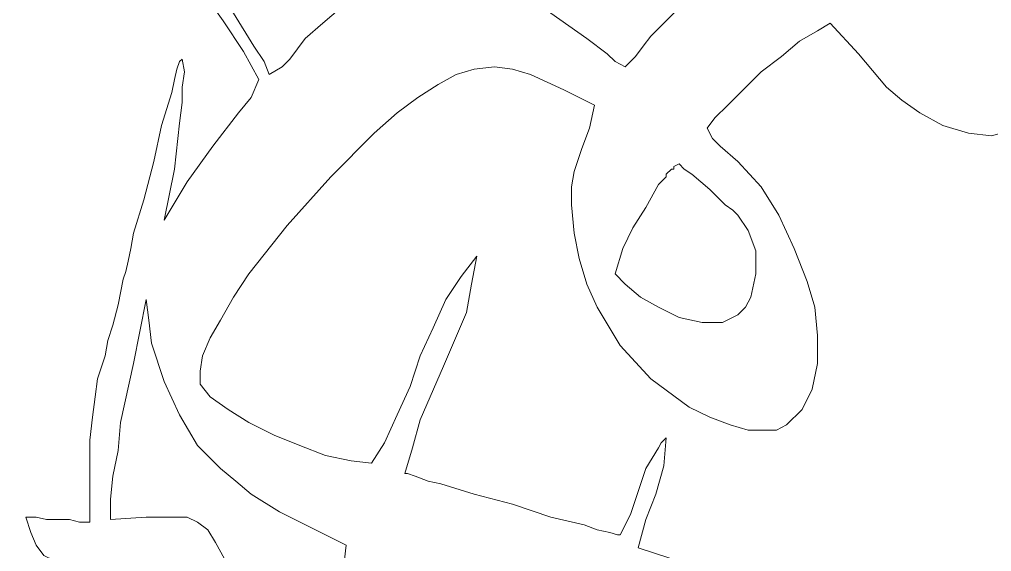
# Model space of a CAD drawing. Header units: centimetres. Extents: x -51 to 51, y -37 to 37.
# Drawn here: x -31.68 to -21.65, y 24.44 to 29.94 of the extents above; entities that cross this region are included whole.
import ezdxf

# ---------------------------------------------------------------- set-up
doc = ezdxf.new("R2010")
doc.units = ezdxf.units.CM
doc.header["$MEASUREMENT"] = 0
doc.layers.add('Layer 1', color=7, linetype='Continuous')

msp = doc.modelspace()

# ---------------------------------------------------------------- linework, layer by layer
at = {"layer": 'Layer 1', "lineweight": 9}
for points, knots in [([(-21.43966, 31.80317), (-21.43966, 31.80317), (-21.22817, 31.69742), (-21.22817, 31.69742), (-21.22817, 31.69742), (-21.22817, 31.69742), (-21.04312, 31.5388), (-21.04312, 31.5388), (-21.04312, 31.5388), (-21.04312, 31.5388), (-20.8845, 31.32731), (-20.8845, 31.32731), (-20.8845, 31.32731), (-20.8845, 31.32731), (-20.77875, 31.11582), (-20.77875, 31.11582), (-20.77875, 31.11582), (-20.77875, 31.11582), (-20.72588, 30.85145), (-20.72588, 30.85145), (-20.72588, 30.85145), (-20.72588, 30.85145), (-20.67301, 30.56065), (-20.67301, 30.56065), (-20.67301, 30.56065), (-20.67301, 30.56065), (-20.67301, 30.29629), (-20.67301, 30.29629), (-20.67301, 30.29629), (-20.67301, 30.29629), (-20.69944, 30.00548), (-20.69944, 30.00548), (-20.69944, 30.00548), (-20.69944, 30.00548), (-20.77875, 29.74112), (-20.77875, 29.74112), (-20.77875, 29.74112), (-20.77875, 29.74112), (-20.85806, 29.47675), (-20.85806, 29.47675), (-20.85806, 29.47675), (-20.85806, 29.47675), (-20.96381, 29.23883), (-20.96381, 29.23883), (-20.96381, 29.23883), (-20.96381, 29.23883), (-21.12243, 29.05377), (-21.12243, 29.05377), (-21.12243, 29.05377), (-21.12243, 29.05377), (-21.28104, 28.89515), (-21.28104, 28.89515), (-21.28104, 28.89515), (-21.28104, 28.89515), (-21.4661, 28.78941), (-21.4661, 28.78941), (-21.4661, 28.78941), (-21.4661, 28.78941), (-21.65116, 28.73653), (-21.65116, 28.73653), (-21.65116, 28.73653), (-21.65116, 28.73653), (-21.88908, 28.76297), (-21.88908, 28.76297)], [0, 0, 0, 0, 0.05882353, 0.05882353, 0.05882353, 0.05882353, 0.11764706, 0.11764706, 0.11764706, 0.11764706, 0.17647059, 0.17647059, 0.17647059, 0.17647059, 0.23529412, 0.23529412, 0.23529412, 0.23529412, 0.29411765, 0.29411765, 0.29411765, 0.29411765, 0.35294118, 0.35294118, 0.35294118, 0.35294118, 0.41176471, 0.41176471, 0.41176471, 0.41176471, 0.47058824, 0.47058824, 0.47058824, 0.47058824, 0.52941176, 0.52941176, 0.52941176, 0.52941176, 0.58823529, 0.58823529, 0.58823529, 0.58823529, 0.64705882, 0.64705882, 0.64705882, 0.64705882, 0.70588235, 0.70588235, 0.70588235, 0.70588235, 0.76470588, 0.76470588, 0.76470588, 0.76470588, 0.82352941, 0.82352941, 0.82352941, 0.82352941, 0.88235294, 0.88235294, 0.88235294, 0.88235294, 1, 1, 1, 1]), ([(-32.14644, 29.08021), (-32.14644, 29.08021), (-32.27862, 29.47675), (-32.27862, 29.47675), (-32.27862, 29.47675), (-32.27862, 29.47675), (-32.38437, 29.89974), (-32.38437, 29.89974), (-32.38437, 29.89974), (-32.38437, 29.89974), (-32.43724, 30.34916), (-32.43724, 30.34916), (-32.43724, 30.34916), (-32.43724, 30.34916), (-32.43724, 30.77214), (-32.43724, 30.77214), (-32.43724, 30.77214), (-32.43724, 30.77214), (-32.4108, 30.9572), (-32.4108, 30.9572), (-32.4108, 30.9572), (-32.4108, 30.9572), (-32.33149, 31.14225), (-32.33149, 31.14225), (-32.33149, 31.14225), (-32.33149, 31.14225), (-32.25218, 31.27444), (-32.25218, 31.27444), (-32.25218, 31.27444), (-32.25218, 31.27444), (-32.12, 31.38018), (-32.12, 31.38018), (-32.12, 31.38018), (-32.12, 31.38018), (-31.96138, 31.45949), (-31.96138, 31.45949), (-31.96138, 31.45949), (-31.96138, 31.45949), (-31.74989, 31.48593), (-31.74989, 31.48593), (-31.74989, 31.48593), (-31.74989, 31.48593), (-31.48553, 31.45949), (-31.48553, 31.45949), (-31.48553, 31.45949), (-31.48553, 31.45949), (-31.19473, 31.40662), (-31.19473, 31.40662)], [0, 0, 0, 0, 0.07692308, 0.07692308, 0.07692308, 0.07692308, 0.15384615, 0.15384615, 0.15384615, 0.15384615, 0.23076923, 0.23076923, 0.23076923, 0.23076923, 0.30769231, 0.30769231, 0.30769231, 0.30769231, 0.38461538, 0.38461538, 0.38461538, 0.38461538, 0.46153846, 0.46153846, 0.46153846, 0.46153846, 0.53846154, 0.53846154, 0.53846154, 0.53846154, 0.61538462, 0.61538462, 0.61538462, 0.61538462, 0.69230769, 0.69230769, 0.69230769, 0.69230769, 0.76923077, 0.76923077, 0.76923077, 0.76923077, 0.84615385, 0.84615385, 0.84615385, 0.84615385, 1, 1, 1, 1]), ([(-31.19473, 31.40662), (-31.19473, 31.40662), (-30.87749, 31.27444), (-30.87749, 31.27444), (-30.87749, 31.27444), (-30.87749, 31.27444), (-30.58669, 31.08938), (-30.58669, 31.08938), (-30.58669, 31.08938), (-30.58669, 31.08938), (-30.29588, 30.82502), (-30.29588, 30.82502), (-30.29588, 30.82502), (-30.29588, 30.82502), (-30.03152, 30.56065), (-30.03152, 30.56065), (-30.03152, 30.56065), (-30.03152, 30.56065), (-29.5821, 29.92617), (-29.5821, 29.92617), (-29.5821, 29.92617), (-29.5821, 29.92617), (-29.37061, 29.60894), (-29.37061, 29.60894), (-29.37061, 29.60894), (-29.37061, 29.60894), (-29.21199, 29.31814), (-29.21199, 29.31814)], [0, 0, 0, 0, 0.125, 0.125, 0.125, 0.125, 0.25, 0.25, 0.25, 0.25, 0.375, 0.375, 0.375, 0.375, 0.5, 0.5, 0.5, 0.5, 0.625, 0.625, 0.625, 0.625, 0.75, 0.75, 0.75, 0.75, 1, 1, 1, 1]), ([(-29.92577, 30.6664), (-29.92577, 30.6664), (-29.82003, 30.53421), (-29.82003, 30.53421), (-29.82003, 30.53421), (-29.82003, 30.53421), (-29.71428, 30.3756), (-29.71428, 30.3756), (-29.71428, 30.3756), (-29.71428, 30.3756), (-29.47635, 30.00548), (-29.47635, 30.00548), (-29.47635, 30.00548), (-29.47635, 30.00548), (-29.26486, 29.66181), (-29.26486, 29.66181), (-29.26486, 29.66181), (-29.26486, 29.66181), (-29.15912, 29.50319), (-29.15912, 29.50319), (-29.15912, 29.50319), (-29.15912, 29.50319), (-29.10624, 29.37101), (-29.10624, 29.37101)], [0, 0, 0, 0, 0.14285714, 0.14285714, 0.14285714, 0.14285714, 0.28571429, 0.28571429, 0.28571429, 0.28571429, 0.42857143, 0.42857143, 0.42857143, 0.42857143, 0.57142857, 0.57142857, 0.57142857, 0.57142857, 0.71428571, 0.71428571, 0.71428571, 0.71428571, 1, 1, 1, 1]), ([(-28.73613, 29.74112), (-28.73613, 29.74112), (-28.55108, 29.89974), (-28.55108, 29.89974), (-28.55108, 29.89974), (-28.55108, 29.89974), (-28.36602, 30.05836), (-28.36602, 30.05836), (-28.36602, 30.05836), (-28.36602, 30.05836), (-28.02235, 30.26985), (-28.02235, 30.26985), (-28.02235, 30.26985), (-28.02235, 30.26985), (-27.65224, 30.3756), (-27.65224, 30.3756), (-27.65224, 30.3756), (-27.65224, 30.3756), (-27.30856, 30.40203), (-27.30856, 30.40203), (-27.30856, 30.40203), (-27.30856, 30.40203), (-26.93845, 30.32272), (-26.93845, 30.32272), (-26.93845, 30.32272), (-26.93845, 30.32272), (-26.56834, 30.19054), (-26.56834, 30.19054), (-26.56834, 30.19054), (-26.56834, 30.19054), (-26.19823, 30.00548), (-26.19823, 30.00548), (-26.19823, 30.00548), (-26.19823, 30.00548), (-25.82812, 29.74112), (-25.82812, 29.74112)], [0, 0, 0, 0, 0.1, 0.1, 0.1, 0.1, 0.2, 0.2, 0.2, 0.2, 0.3, 0.3, 0.3, 0.3, 0.4, 0.4, 0.4, 0.4, 0.5, 0.5, 0.5, 0.5, 0.6, 0.6, 0.6, 0.6, 0.7, 0.7, 0.7, 0.7, 0.8, 0.8, 0.8, 0.8, 1, 1, 1, 1]), ([(-25.06146, 29.8733), (-25.06146, 29.8733), (-25.03502, 29.89974), (-25.03502, 29.89974), (-25.03502, 29.89974), (-25.03502, 29.89974), (-25.00859, 29.92617), (-25.00859, 29.92617), (-25.00859, 29.92617), (-25.00859, 29.92617), (-24.84997, 30.08479), (-24.84997, 30.08479), (-24.84997, 30.08479), (-24.84997, 30.08479), (-24.71779, 30.21698), (-24.71779, 30.21698), (-24.71779, 30.21698), (-24.71779, 30.21698), (-24.69135, 30.26985), (-24.69135, 30.26985), (-24.69135, 30.26985), (-24.69135, 30.26985), (-24.66491, 30.29629), (-24.66491, 30.29629)], [0, 0, 0, 0, 0.14285714, 0.14285714, 0.14285714, 0.14285714, 0.28571429, 0.28571429, 0.28571429, 0.28571429, 0.42857143, 0.42857143, 0.42857143, 0.42857143, 0.57142857, 0.57142857, 0.57142857, 0.57142857, 0.71428571, 0.71428571, 0.71428571, 0.71428571, 1, 1, 1, 1]), ([(-23.31665, 29.89974), (-23.31665, 29.89974), (-23.44884, 29.82043), (-23.44884, 29.82043), (-23.44884, 29.82043), (-23.44884, 29.82043), (-23.63389, 29.71468), (-23.63389, 29.71468), (-23.63389, 29.71468), (-23.63389, 29.71468), (-23.81895, 29.55606), (-23.81895, 29.55606), (-23.81895, 29.55606), (-23.81895, 29.55606), (-24.03044, 29.39745), (-24.03044, 29.39745), (-24.03044, 29.39745), (-24.03044, 29.39745), (-24.21549, 29.21239), (-24.21549, 29.21239), (-24.21549, 29.21239), (-24.21549, 29.21239), (-24.37411, 29.05377), (-24.37411, 29.05377), (-24.37411, 29.05377), (-24.37411, 29.05377), (-24.5063, 28.92159), (-24.5063, 28.92159), (-24.5063, 28.92159), (-24.5063, 28.92159), (-24.5856, 28.81584), (-24.5856, 28.81584)], [0, 0, 0, 0, 0.11111111, 0.11111111, 0.11111111, 0.11111111, 0.22222222, 0.22222222, 0.22222222, 0.22222222, 0.33333333, 0.33333333, 0.33333333, 0.33333333, 0.44444444, 0.44444444, 0.44444444, 0.44444444, 0.55555556, 0.55555556, 0.55555556, 0.55555556, 0.66666667, 0.66666667, 0.66666667, 0.66666667, 0.77777778, 0.77777778, 0.77777778, 0.77777778, 1, 1, 1, 1]), ([(-21.88908, 28.76297), (-21.88908, 28.76297), (-22.15345, 28.84228), (-22.15345, 28.84228), (-22.15345, 28.84228), (-22.15345, 28.84228), (-22.39138, 28.97446), (-22.39138, 28.97446), (-22.39138, 28.97446), (-22.39138, 28.97446), (-22.57643, 29.10664), (-22.57643, 29.10664), (-22.57643, 29.10664), (-22.57643, 29.10664), (-22.73505, 29.23883), (-22.73505, 29.23883), (-22.73505, 29.23883), (-22.73505, 29.23883), (-23.02585, 29.5825), (-23.02585, 29.5825), (-23.02585, 29.5825), (-23.02585, 29.5825), (-23.31665, 29.89974), (-23.31665, 29.89974)], [0, 0, 0, 0, 0.14285714, 0.14285714, 0.14285714, 0.14285714, 0.28571429, 0.28571429, 0.28571429, 0.28571429, 0.42857143, 0.42857143, 0.42857143, 0.42857143, 0.57142857, 0.57142857, 0.57142857, 0.57142857, 0.71428571, 0.71428571, 0.71428571, 0.71428571, 1, 1, 1, 1]), ([(-25.43157, 29.45032), (-25.43157, 29.45032), (-25.32583, 29.55606), (-25.32583, 29.55606), (-25.32583, 29.55606), (-25.32583, 29.55606), (-25.24652, 29.66181), (-25.24652, 29.66181), (-25.24652, 29.66181), (-25.24652, 29.66181), (-25.16721, 29.76756), (-25.16721, 29.76756), (-25.16721, 29.76756), (-25.16721, 29.76756), (-25.06146, 29.8733), (-25.06146, 29.8733)], [0, 0, 0, 0, 0.2, 0.2, 0.2, 0.2, 0.4, 0.4, 0.4, 0.4, 0.6, 0.6, 0.6, 0.6, 1, 1, 1, 1]), ([(-29.10624, 29.37101), (-29.10624, 29.37101), (-28.97406, 29.45032), (-28.97406, 29.45032), (-28.97406, 29.45032), (-28.97406, 29.45032), (-28.89475, 29.52963), (-28.89475, 29.52963), (-28.89475, 29.52963), (-28.89475, 29.52963), (-28.81544, 29.63537), (-28.81544, 29.63537), (-28.81544, 29.63537), (-28.81544, 29.63537), (-28.73613, 29.74112), (-28.73613, 29.74112)], [0, 0, 0, 0, 0.2, 0.2, 0.2, 0.2, 0.4, 0.4, 0.4, 0.4, 0.6, 0.6, 0.6, 0.6, 1, 1, 1, 1]), ([(-25.82812, 29.74112), (-25.82812, 29.74112), (-25.61663, 29.5825), (-25.61663, 29.5825), (-25.61663, 29.5825), (-25.61663, 29.5825), (-25.53732, 29.50319), (-25.53732, 29.50319), (-25.53732, 29.50319), (-25.53732, 29.50319), (-25.43157, 29.45032), (-25.43157, 29.45032)], [0, 0, 0, 0, 0.25, 0.25, 0.25, 0.25, 0.5, 0.5, 0.5, 0.5, 1, 1, 1, 1]), ([(-30.00508, 29.52963), (-30.00508, 29.52963), (-30.03152, 29.50319), (-30.03152, 29.50319), (-30.03152, 29.50319), (-30.03152, 29.50319), (-30.05796, 29.42388), (-30.05796, 29.42388), (-30.05796, 29.42388), (-30.05796, 29.42388), (-30.08439, 29.31814), (-30.08439, 29.31814), (-30.08439, 29.31814), (-30.08439, 29.31814), (-30.11083, 29.18595), (-30.11083, 29.18595), (-30.11083, 29.18595), (-30.11083, 29.18595), (-30.21658, 28.84228), (-30.21658, 28.84228), (-30.21658, 28.84228), (-30.21658, 28.84228), (-30.29588, 28.47217), (-30.29588, 28.47217), (-30.29588, 28.47217), (-30.29588, 28.47217), (-30.40163, 28.07562), (-30.40163, 28.07562), (-30.40163, 28.07562), (-30.40163, 28.07562), (-30.50738, 27.73195), (-30.50738, 27.73195), (-30.50738, 27.73195), (-30.50738, 27.73195), (-30.53381, 27.57333), (-30.53381, 27.57333), (-30.53381, 27.57333), (-30.53381, 27.57333), (-30.56025, 27.44115), (-30.56025, 27.44115), (-30.56025, 27.44115), (-30.56025, 27.44115), (-30.58669, 27.3354), (-30.58669, 27.3354), (-30.58669, 27.3354), (-30.58669, 27.3354), (-30.61312, 27.25609), (-30.61312, 27.25609)], [0, 0, 0, 0, 0.07692308, 0.07692308, 0.07692308, 0.07692308, 0.15384615, 0.15384615, 0.15384615, 0.15384615, 0.23076923, 0.23076923, 0.23076923, 0.23076923, 0.30769231, 0.30769231, 0.30769231, 0.30769231, 0.38461538, 0.38461538, 0.38461538, 0.38461538, 0.46153846, 0.46153846, 0.46153846, 0.46153846, 0.53846154, 0.53846154, 0.53846154, 0.53846154, 0.61538462, 0.61538462, 0.61538462, 0.61538462, 0.69230769, 0.69230769, 0.69230769, 0.69230769, 0.76923077, 0.76923077, 0.76923077, 0.76923077, 0.84615385, 0.84615385, 0.84615385, 0.84615385, 1, 1, 1, 1]), ([(-30.19014, 27.86413), (-30.19014, 27.86413), (-30.08439, 28.39286), (-30.08439, 28.39286), (-30.08439, 28.39286), (-30.08439, 28.39286), (-30.03152, 28.86872), (-30.03152, 28.86872), (-30.03152, 28.86872), (-30.03152, 28.86872), (-30.00508, 29.08021), (-30.00508, 29.08021), (-30.00508, 29.08021), (-30.00508, 29.08021), (-30.00508, 29.23883), (-30.00508, 29.23883), (-30.00508, 29.23883), (-30.00508, 29.23883), (-29.97865, 29.39745), (-29.97865, 29.39745), (-29.97865, 29.39745), (-29.97865, 29.39745), (-30.00508, 29.52963), (-30.00508, 29.52963)], [0, 0, 0, 0, 0.14285714, 0.14285714, 0.14285714, 0.14285714, 0.28571429, 0.28571429, 0.28571429, 0.28571429, 0.42857143, 0.42857143, 0.42857143, 0.42857143, 0.57142857, 0.57142857, 0.57142857, 0.57142857, 0.71428571, 0.71428571, 0.71428571, 0.71428571, 1, 1, 1, 1]), ([(-25.74881, 29.05377), (-25.74881, 29.05377), (-26.06605, 29.21239), (-26.06605, 29.21239), (-26.06605, 29.21239), (-26.06605, 29.21239), (-26.40972, 29.37101), (-26.40972, 29.37101), (-26.40972, 29.37101), (-26.40972, 29.37101), (-26.59478, 29.42388), (-26.59478, 29.42388), (-26.59478, 29.42388), (-26.59478, 29.42388), (-26.77983, 29.45032), (-26.77983, 29.45032), (-26.77983, 29.45032), (-26.77983, 29.45032), (-26.99132, 29.42388), (-26.99132, 29.42388), (-26.99132, 29.42388), (-26.99132, 29.42388), (-27.17638, 29.37101), (-27.17638, 29.37101)], [0, 0, 0, 0, 0.14285714, 0.14285714, 0.14285714, 0.14285714, 0.28571429, 0.28571429, 0.28571429, 0.28571429, 0.42857143, 0.42857143, 0.42857143, 0.42857143, 0.57142857, 0.57142857, 0.57142857, 0.57142857, 0.71428571, 0.71428571, 0.71428571, 0.71428571, 1, 1, 1, 1]), ([(-29.21199, 29.31814), (-29.21199, 29.31814), (-29.2913, 29.13308), (-29.2913, 29.13308), (-29.2913, 29.13308), (-29.2913, 29.13308), (-29.42348, 28.97446), (-29.42348, 28.97446), (-29.42348, 28.97446), (-29.42348, 28.97446), (-29.68785, 28.63079), (-29.68785, 28.63079), (-29.68785, 28.63079), (-29.68785, 28.63079), (-29.95221, 28.26068), (-29.95221, 28.26068), (-29.95221, 28.26068), (-29.95221, 28.26068), (-30.19014, 27.86413), (-30.19014, 27.86413)], [0, 0, 0, 0, 0.16666667, 0.16666667, 0.16666667, 0.16666667, 0.33333333, 0.33333333, 0.33333333, 0.33333333, 0.5, 0.5, 0.5, 0.5, 0.66666667, 0.66666667, 0.66666667, 0.66666667, 1, 1, 1, 1]), ([(-27.17638, 29.37101), (-27.17638, 29.37101), (-27.36144, 29.26526), (-27.36144, 29.26526), (-27.36144, 29.26526), (-27.36144, 29.26526), (-27.57293, 29.13308), (-27.57293, 29.13308), (-27.57293, 29.13308), (-27.57293, 29.13308), (-27.78442, 28.97446), (-27.78442, 28.97446), (-27.78442, 28.97446), (-27.78442, 28.97446), (-28.02235, 28.76297), (-28.02235, 28.76297), (-28.02235, 28.76297), (-28.02235, 28.76297), (-28.47177, 28.31355), (-28.47177, 28.31355), (-28.47177, 28.31355), (-28.47177, 28.31355), (-28.92119, 27.81126), (-28.92119, 27.81126), (-28.92119, 27.81126), (-28.92119, 27.81126), (-29.31773, 27.30896), (-29.31773, 27.30896), (-29.31773, 27.30896), (-29.31773, 27.30896), (-29.47635, 27.07103), (-29.47635, 27.07103), (-29.47635, 27.07103), (-29.47635, 27.07103), (-29.60854, 26.83311), (-29.60854, 26.83311), (-29.60854, 26.83311), (-29.60854, 26.83311), (-29.71428, 26.64805), (-29.71428, 26.64805), (-29.71428, 26.64805), (-29.71428, 26.64805), (-29.79359, 26.463), (-29.79359, 26.463), (-29.79359, 26.463), (-29.79359, 26.463), (-29.82003, 26.30438), (-29.82003, 26.30438), (-29.82003, 26.30438), (-29.82003, 26.30438), (-29.82003, 26.17219), (-29.82003, 26.17219)], [0, 0, 0, 0, 0.07142857, 0.07142857, 0.07142857, 0.07142857, 0.14285714, 0.14285714, 0.14285714, 0.14285714, 0.21428571, 0.21428571, 0.21428571, 0.21428571, 0.28571429, 0.28571429, 0.28571429, 0.28571429, 0.35714286, 0.35714286, 0.35714286, 0.35714286, 0.42857143, 0.42857143, 0.42857143, 0.42857143, 0.5, 0.5, 0.5, 0.5, 0.57142857, 0.57142857, 0.57142857, 0.57142857, 0.64285714, 0.64285714, 0.64285714, 0.64285714, 0.71428571, 0.71428571, 0.71428571, 0.71428571, 0.78571429, 0.78571429, 0.78571429, 0.78571429, 0.85714286, 0.85714286, 0.85714286, 0.85714286, 1, 1, 1, 1]), ([(-25.98674, 28.02275), (-25.98674, 28.02275), (-25.98674, 28.2078), (-25.98674, 28.2078), (-25.98674, 28.2078), (-25.98674, 28.2078), (-25.9603, 28.36642), (-25.9603, 28.36642), (-25.9603, 28.36642), (-25.9603, 28.36642), (-25.88099, 28.60435), (-25.88099, 28.60435), (-25.88099, 28.60435), (-25.88099, 28.60435), (-25.80168, 28.81584), (-25.80168, 28.81584), (-25.80168, 28.81584), (-25.80168, 28.81584), (-25.74881, 29.05377), (-25.74881, 29.05377)], [0, 0, 0, 0, 0.16666667, 0.16666667, 0.16666667, 0.16666667, 0.33333333, 0.33333333, 0.33333333, 0.33333333, 0.5, 0.5, 0.5, 0.5, 0.66666667, 0.66666667, 0.66666667, 0.66666667, 1, 1, 1, 1]), ([(-24.5856, 28.81584), (-24.5856, 28.81584), (-24.53273, 28.7101), (-24.53273, 28.7101), (-24.53273, 28.7101), (-24.53273, 28.7101), (-24.45342, 28.63079), (-24.45342, 28.63079), (-24.45342, 28.63079), (-24.45342, 28.63079), (-24.26837, 28.47217), (-24.26837, 28.47217)], [0, 0, 0, 0, 0.25, 0.25, 0.25, 0.25, 0.5, 0.5, 0.5, 0.5, 1, 1, 1, 1]), ([(-25.00859, 28.33999), (-25.00859, 28.33999), (-24.95572, 28.39286), (-24.95572, 28.39286), (-24.95572, 28.39286), (-24.95572, 28.39286), (-24.92928, 28.39286), (-24.92928, 28.39286), (-24.92928, 28.39286), (-24.92928, 28.39286), (-24.92928, 28.4193), (-24.92928, 28.4193), (-24.92928, 28.4193), (-24.92928, 28.4193), (-24.87641, 28.44573), (-24.87641, 28.44573)], [0, 0, 0, 0, 0.2, 0.2, 0.2, 0.2, 0.4, 0.4, 0.4, 0.4, 0.6, 0.6, 0.6, 0.6, 1, 1, 1, 1]), ([(-24.87641, 28.44573), (-24.87641, 28.44573), (-24.82353, 28.39286), (-24.82353, 28.39286), (-24.82353, 28.39286), (-24.82353, 28.39286), (-24.74422, 28.33999), (-24.74422, 28.33999), (-24.74422, 28.33999), (-24.74422, 28.33999), (-24.55917, 28.18137), (-24.55917, 28.18137), (-24.55917, 28.18137), (-24.55917, 28.18137), (-24.40055, 28.02275), (-24.40055, 28.02275), (-24.40055, 28.02275), (-24.40055, 28.02275), (-24.32124, 27.96988), (-24.32124, 27.96988), (-24.32124, 27.96988), (-24.32124, 27.96988), (-24.26837, 27.917), (-24.26837, 27.917)], [0, 0, 0, 0, 0.14285714, 0.14285714, 0.14285714, 0.14285714, 0.28571429, 0.28571429, 0.28571429, 0.28571429, 0.42857143, 0.42857143, 0.42857143, 0.42857143, 0.57142857, 0.57142857, 0.57142857, 0.57142857, 0.71428571, 0.71428571, 0.71428571, 0.71428571, 1, 1, 1, 1]), ([(-24.26837, 28.47217), (-24.26837, 28.47217), (-24.03044, 28.2078), (-24.03044, 28.2078), (-24.03044, 28.2078), (-24.03044, 28.2078), (-23.84538, 27.917), (-23.84538, 27.917), (-23.84538, 27.917), (-23.84538, 27.917), (-23.68676, 27.57333), (-23.68676, 27.57333), (-23.68676, 27.57333), (-23.68676, 27.57333), (-23.55458, 27.22965), (-23.55458, 27.22965)], [0, 0, 0, 0, 0.2, 0.2, 0.2, 0.2, 0.4, 0.4, 0.4, 0.4, 0.6, 0.6, 0.6, 0.6, 1, 1, 1, 1]), ([(-25.0879, 28.23424), (-25.0879, 28.23424), (-25.06146, 28.26068), (-25.06146, 28.26068), (-25.06146, 28.26068), (-25.06146, 28.26068), (-25.03502, 28.28711), (-25.03502, 28.28711), (-25.03502, 28.28711), (-25.03502, 28.28711), (-25.00859, 28.31355), (-25.00859, 28.31355), (-25.00859, 28.31355), (-25.00859, 28.31355), (-25.00859, 28.33999), (-25.00859, 28.33999)], [0, 0, 0, 0, 0.2, 0.2, 0.2, 0.2, 0.4, 0.4, 0.4, 0.4, 0.6, 0.6, 0.6, 0.6, 1, 1, 1, 1]), ([(-25.53732, 27.30896), (-25.53732, 27.30896), (-25.45801, 27.57333), (-25.45801, 27.57333), (-25.45801, 27.57333), (-25.45801, 27.57333), (-25.35226, 27.78482), (-25.35226, 27.78482), (-25.35226, 27.78482), (-25.35226, 27.78482), (-25.22008, 27.99631), (-25.22008, 27.99631), (-25.22008, 27.99631), (-25.22008, 27.99631), (-25.0879, 28.23424), (-25.0879, 28.23424)], [0, 0, 0, 0, 0.2, 0.2, 0.2, 0.2, 0.4, 0.4, 0.4, 0.4, 0.6, 0.6, 0.6, 0.6, 1, 1, 1, 1]), ([(-25.72237, 26.96529), (-25.72237, 26.96529), (-25.82812, 27.20322), (-25.82812, 27.20322), (-25.82812, 27.20322), (-25.82812, 27.20322), (-25.90743, 27.46758), (-25.90743, 27.46758), (-25.90743, 27.46758), (-25.90743, 27.46758), (-25.9603, 27.73195), (-25.9603, 27.73195), (-25.9603, 27.73195), (-25.9603, 27.73195), (-25.98674, 28.02275), (-25.98674, 28.02275)], [0, 0, 0, 0, 0.2, 0.2, 0.2, 0.2, 0.4, 0.4, 0.4, 0.4, 0.6, 0.6, 0.6, 0.6, 1, 1, 1, 1]), ([(-24.26837, 27.917), (-24.26837, 27.917), (-24.16262, 27.75838), (-24.16262, 27.75838), (-24.16262, 27.75838), (-24.16262, 27.75838), (-24.08331, 27.54689), (-24.08331, 27.54689), (-24.08331, 27.54689), (-24.08331, 27.54689), (-24.08331, 27.30896), (-24.08331, 27.30896), (-24.08331, 27.30896), (-24.08331, 27.30896), (-24.13618, 27.07103), (-24.13618, 27.07103)], [0, 0, 0, 0, 0.2, 0.2, 0.2, 0.2, 0.4, 0.4, 0.4, 0.4, 0.6, 0.6, 0.6, 0.6, 1, 1, 1, 1]), ([(-28.04878, 25.35266), (-28.04878, 25.35266), (-27.9166, 25.56416), (-27.9166, 25.56416), (-27.9166, 25.56416), (-27.9166, 25.56416), (-27.78442, 25.85496), (-27.78442, 25.85496), (-27.78442, 25.85496), (-27.78442, 25.85496), (-27.65224, 26.14576), (-27.65224, 26.14576), (-27.65224, 26.14576), (-27.65224, 26.14576), (-27.54649, 26.463), (-27.54649, 26.463), (-27.54649, 26.463), (-27.54649, 26.463), (-27.41431, 26.7538), (-27.41431, 26.7538), (-27.41431, 26.7538), (-27.41431, 26.7538), (-27.28213, 27.0446), (-27.28213, 27.0446), (-27.28213, 27.0446), (-27.28213, 27.0446), (-27.12351, 27.28253), (-27.12351, 27.28253), (-27.12351, 27.28253), (-27.12351, 27.28253), (-26.96489, 27.49402), (-26.96489, 27.49402)], [0, 0, 0, 0, 0.11111111, 0.11111111, 0.11111111, 0.11111111, 0.22222222, 0.22222222, 0.22222222, 0.22222222, 0.33333333, 0.33333333, 0.33333333, 0.33333333, 0.44444444, 0.44444444, 0.44444444, 0.44444444, 0.55555556, 0.55555556, 0.55555556, 0.55555556, 0.66666667, 0.66666667, 0.66666667, 0.66666667, 0.77777778, 0.77777778, 0.77777778, 0.77777778, 1, 1, 1, 1]), ([(-26.96489, 27.49402), (-26.96489, 27.49402), (-27.01776, 27.20322), (-27.01776, 27.20322), (-27.01776, 27.20322), (-27.01776, 27.20322), (-27.07063, 26.91242), (-27.07063, 26.91242), (-27.07063, 26.91242), (-27.07063, 26.91242), (-27.30856, 26.35725), (-27.30856, 26.35725), (-27.30856, 26.35725), (-27.30856, 26.35725), (-27.54649, 25.80208), (-27.54649, 25.80208), (-27.54649, 25.80208), (-27.54649, 25.80208), (-27.6258, 25.51128), (-27.6258, 25.51128), (-27.6258, 25.51128), (-27.6258, 25.51128), (-27.70511, 25.24692), (-27.70511, 25.24692)], [0, 0, 0, 0, 0.14285714, 0.14285714, 0.14285714, 0.14285714, 0.28571429, 0.28571429, 0.28571429, 0.28571429, 0.42857143, 0.42857143, 0.42857143, 0.42857143, 0.57142857, 0.57142857, 0.57142857, 0.57142857, 0.71428571, 0.71428571, 0.71428571, 0.71428571, 1, 1, 1, 1]), ([(-24.13618, 27.07103), (-24.13618, 27.07103), (-24.18906, 26.96529), (-24.18906, 26.96529), (-24.18906, 26.96529), (-24.18906, 26.96529), (-24.26837, 26.88598), (-24.26837, 26.88598), (-24.26837, 26.88598), (-24.26837, 26.88598), (-24.42699, 26.80667), (-24.42699, 26.80667), (-24.42699, 26.80667), (-24.42699, 26.80667), (-24.63848, 26.80667), (-24.63848, 26.80667), (-24.63848, 26.80667), (-24.63848, 26.80667), (-24.87641, 26.85954), (-24.87641, 26.85954), (-24.87641, 26.85954), (-24.87641, 26.85954), (-25.0879, 26.96529), (-25.0879, 26.96529), (-25.0879, 26.96529), (-25.0879, 26.96529), (-25.27295, 27.07103), (-25.27295, 27.07103), (-25.27295, 27.07103), (-25.27295, 27.07103), (-25.43157, 27.20322), (-25.43157, 27.20322), (-25.43157, 27.20322), (-25.43157, 27.20322), (-25.53732, 27.30896), (-25.53732, 27.30896)], [0, 0, 0, 0, 0.1, 0.1, 0.1, 0.1, 0.2, 0.2, 0.2, 0.2, 0.3, 0.3, 0.3, 0.3, 0.4, 0.4, 0.4, 0.4, 0.5, 0.5, 0.5, 0.5, 0.6, 0.6, 0.6, 0.6, 0.7, 0.7, 0.7, 0.7, 0.8, 0.8, 0.8, 0.8, 1, 1, 1, 1]), ([(-30.61312, 27.25609), (-30.61312, 27.25609), (-30.666, 26.99173), (-30.666, 26.99173), (-30.666, 26.99173), (-30.666, 26.99173), (-30.71887, 26.78023), (-30.71887, 26.78023), (-30.71887, 26.78023), (-30.71887, 26.78023), (-30.77174, 26.62161), (-30.77174, 26.62161), (-30.77174, 26.62161), (-30.77174, 26.62161), (-30.79818, 26.463), (-30.79818, 26.463), (-30.79818, 26.463), (-30.79818, 26.463), (-30.87749, 26.22507), (-30.87749, 26.22507), (-30.87749, 26.22507), (-30.87749, 26.22507), (-30.90392, 26.04001), (-30.90392, 26.04001), (-30.90392, 26.04001), (-30.90392, 26.04001), (-30.93036, 25.82852), (-30.93036, 25.82852), (-30.93036, 25.82852), (-30.93036, 25.82852), (-30.9568, 25.59059), (-30.9568, 25.59059), (-30.9568, 25.59059), (-30.9568, 25.59059), (-30.9568, 25.43197), (-30.9568, 25.43197), (-30.9568, 25.43197), (-30.9568, 25.43197), (-30.9568, 25.22048), (-30.9568, 25.22048), (-30.9568, 25.22048), (-30.9568, 25.22048), (-30.9568, 25.00899), (-30.9568, 25.00899), (-30.9568, 25.00899), (-30.9568, 25.00899), (-30.9568, 24.74462), (-30.9568, 24.74462)], [0, 0, 0, 0, 0.07692308, 0.07692308, 0.07692308, 0.07692308, 0.15384615, 0.15384615, 0.15384615, 0.15384615, 0.23076923, 0.23076923, 0.23076923, 0.23076923, 0.30769231, 0.30769231, 0.30769231, 0.30769231, 0.38461538, 0.38461538, 0.38461538, 0.38461538, 0.46153846, 0.46153846, 0.46153846, 0.46153846, 0.53846154, 0.53846154, 0.53846154, 0.53846154, 0.61538462, 0.61538462, 0.61538462, 0.61538462, 0.69230769, 0.69230769, 0.69230769, 0.69230769, 0.76923077, 0.76923077, 0.76923077, 0.76923077, 0.84615385, 0.84615385, 0.84615385, 0.84615385, 1, 1, 1, 1]), ([(-23.55458, 27.22965), (-23.55458, 27.22965), (-23.47527, 26.96529), (-23.47527, 26.96529), (-23.47527, 26.96529), (-23.47527, 26.96529), (-23.44884, 26.67449), (-23.44884, 26.67449), (-23.44884, 26.67449), (-23.44884, 26.67449), (-23.44884, 26.38369), (-23.44884, 26.38369), (-23.44884, 26.38369), (-23.44884, 26.38369), (-23.50171, 26.11932), (-23.50171, 26.11932), (-23.50171, 26.11932), (-23.50171, 26.11932), (-23.60745, 25.90783), (-23.60745, 25.90783), (-23.60745, 25.90783), (-23.60745, 25.90783), (-23.76607, 25.74921), (-23.76607, 25.74921), (-23.76607, 25.74921), (-23.76607, 25.74921), (-23.87182, 25.69634), (-23.87182, 25.69634), (-23.87182, 25.69634), (-23.87182, 25.69634), (-24.004, 25.69634), (-24.004, 25.69634), (-24.004, 25.69634), (-24.004, 25.69634), (-24.16262, 25.69634), (-24.16262, 25.69634), (-24.16262, 25.69634), (-24.16262, 25.69634), (-24.34768, 25.74921), (-24.34768, 25.74921)], [0, 0, 0, 0, 0.09090909, 0.09090909, 0.09090909, 0.09090909, 0.18181818, 0.18181818, 0.18181818, 0.18181818, 0.27272727, 0.27272727, 0.27272727, 0.27272727, 0.36363636, 0.36363636, 0.36363636, 0.36363636, 0.45454545, 0.45454545, 0.45454545, 0.45454545, 0.54545455, 0.54545455, 0.54545455, 0.54545455, 0.63636364, 0.63636364, 0.63636364, 0.63636364, 0.72727273, 0.72727273, 0.72727273, 0.72727273, 0.81818182, 0.81818182, 0.81818182, 0.81818182, 1, 1, 1, 1]), ([(-30.7453, 24.77106), (-30.7453, 24.77106), (-30.7453, 24.98255), (-30.7453, 24.98255), (-30.7453, 24.98255), (-30.7453, 24.98255), (-30.71887, 25.22048), (-30.71887, 25.22048), (-30.71887, 25.22048), (-30.71887, 25.22048), (-30.666, 25.48485), (-30.666, 25.48485), (-30.666, 25.48485), (-30.666, 25.48485), (-30.63956, 25.77565), (-30.63956, 25.77565), (-30.63956, 25.77565), (-30.63956, 25.77565), (-30.50738, 26.38369), (-30.50738, 26.38369), (-30.50738, 26.38369), (-30.50738, 26.38369), (-30.37519, 27.0446), (-30.37519, 27.0446)], [0, 0, 0, 0, 0.14285714, 0.14285714, 0.14285714, 0.14285714, 0.28571429, 0.28571429, 0.28571429, 0.28571429, 0.42857143, 0.42857143, 0.42857143, 0.42857143, 0.57142857, 0.57142857, 0.57142857, 0.57142857, 0.71428571, 0.71428571, 0.71428571, 0.71428571, 1, 1, 1, 1]), ([(-30.37519, 27.0446), (-30.37519, 27.0446), (-30.34876, 26.83311), (-30.34876, 26.83311), (-30.34876, 26.83311), (-30.34876, 26.83311), (-30.32232, 26.59518), (-30.32232, 26.59518)], [0, 0, 0, 0, 0.33333333, 0.33333333, 0.33333333, 0.33333333, 1, 1, 1, 1]), ([(-24.34768, 25.74921), (-24.34768, 25.74921), (-24.55917, 25.82852), (-24.55917, 25.82852), (-24.55917, 25.82852), (-24.55917, 25.82852), (-24.77066, 25.93427), (-24.77066, 25.93427), (-24.77066, 25.93427), (-24.77066, 25.93427), (-25.16721, 26.22507), (-25.16721, 26.22507), (-25.16721, 26.22507), (-25.16721, 26.22507), (-25.48444, 26.56874), (-25.48444, 26.56874), (-25.48444, 26.56874), (-25.48444, 26.56874), (-25.72237, 26.96529), (-25.72237, 26.96529)], [0, 0, 0, 0, 0.16666667, 0.16666667, 0.16666667, 0.16666667, 0.33333333, 0.33333333, 0.33333333, 0.33333333, 0.5, 0.5, 0.5, 0.5, 0.66666667, 0.66666667, 0.66666667, 0.66666667, 1, 1, 1, 1]), ([(-30.32232, 26.59518), (-30.32232, 26.59518), (-30.19014, 26.19863), (-30.19014, 26.19863), (-30.19014, 26.19863), (-30.19014, 26.19863), (-30.03152, 25.85496), (-30.03152, 25.85496), (-30.03152, 25.85496), (-30.03152, 25.85496), (-29.84646, 25.53772), (-29.84646, 25.53772), (-29.84646, 25.53772), (-29.84646, 25.53772), (-29.60854, 25.29979), (-29.60854, 25.29979)], [0, 0, 0, 0, 0.2, 0.2, 0.2, 0.2, 0.4, 0.4, 0.4, 0.4, 0.6, 0.6, 0.6, 0.6, 1, 1, 1, 1]), ([(-29.82003, 26.17219), (-29.82003, 26.17219), (-29.71428, 26.04001), (-29.71428, 26.04001), (-29.71428, 26.04001), (-29.71428, 26.04001), (-29.52923, 25.90783), (-29.52923, 25.90783), (-29.52923, 25.90783), (-29.52923, 25.90783), (-29.31773, 25.77565), (-29.31773, 25.77565), (-29.31773, 25.77565), (-29.31773, 25.77565), (-29.05337, 25.64346), (-29.05337, 25.64346), (-29.05337, 25.64346), (-29.05337, 25.64346), (-28.78901, 25.53772), (-28.78901, 25.53772), (-28.78901, 25.53772), (-28.78901, 25.53772), (-28.52464, 25.43197), (-28.52464, 25.43197), (-28.52464, 25.43197), (-28.52464, 25.43197), (-28.26028, 25.3791), (-28.26028, 25.3791), (-28.26028, 25.3791), (-28.26028, 25.3791), (-28.04878, 25.35266), (-28.04878, 25.35266)], [0, 0, 0, 0, 0.11111111, 0.11111111, 0.11111111, 0.11111111, 0.22222222, 0.22222222, 0.22222222, 0.22222222, 0.33333333, 0.33333333, 0.33333333, 0.33333333, 0.44444444, 0.44444444, 0.44444444, 0.44444444, 0.55555556, 0.55555556, 0.55555556, 0.55555556, 0.66666667, 0.66666667, 0.66666667, 0.66666667, 0.77777778, 0.77777778, 0.77777778, 0.77777778, 1, 1, 1, 1]), ([(-25.00859, 25.61703), (-25.00859, 25.61703), (-25.03502, 25.32623), (-25.03502, 25.32623), (-25.03502, 25.32623), (-25.03502, 25.32623), (-25.11433, 25.03543), (-25.11433, 25.03543), (-25.11433, 25.03543), (-25.11433, 25.03543), (-25.22008, 24.77106), (-25.22008, 24.77106), (-25.22008, 24.77106), (-25.22008, 24.77106), (-25.29939, 24.48026), (-25.29939, 24.48026)], [0, 0, 0, 0, 0.2, 0.2, 0.2, 0.2, 0.4, 0.4, 0.4, 0.4, 0.6, 0.6, 0.6, 0.6, 1, 1, 1, 1]), ([(-25.0879, 25.51128), (-25.0879, 25.51128), (-25.06146, 25.56416), (-25.06146, 25.56416), (-25.06146, 25.56416), (-25.06146, 25.56416), (-25.06146, 25.56416), (-25.06146, 25.56416), (-25.06146, 25.56416), (-25.06146, 25.56416), (-25.03502, 25.59059), (-25.03502, 25.59059), (-25.03502, 25.59059), (-25.03502, 25.59059), (-25.00859, 25.61703), (-25.00859, 25.61703)], [0, 0, 0, 0, 0.2, 0.2, 0.2, 0.2, 0.4, 0.4, 0.4, 0.4, 0.6, 0.6, 0.6, 0.6, 1, 1, 1, 1]), ([(-25.48444, 24.61244), (-25.48444, 24.61244), (-25.3787, 24.82393), (-25.3787, 24.82393), (-25.3787, 24.82393), (-25.3787, 24.82393), (-25.29939, 25.06186), (-25.29939, 25.06186), (-25.29939, 25.06186), (-25.29939, 25.06186), (-25.22008, 25.29979), (-25.22008, 25.29979), (-25.22008, 25.29979), (-25.22008, 25.29979), (-25.0879, 25.51128), (-25.0879, 25.51128)], [0, 0, 0, 0, 0.2, 0.2, 0.2, 0.2, 0.4, 0.4, 0.4, 0.4, 0.6, 0.6, 0.6, 0.6, 1, 1, 1, 1]), ([(-29.60854, 25.29979), (-29.60854, 25.29979), (-29.44992, 25.16761), (-29.44992, 25.16761), (-29.44992, 25.16761), (-29.44992, 25.16761), (-29.2913, 25.03543), (-29.2913, 25.03543), (-29.2913, 25.03543), (-29.2913, 25.03543), (-29.0005, 24.85037), (-29.0005, 24.85037), (-29.0005, 24.85037), (-29.0005, 24.85037), (-28.68326, 24.69175), (-28.68326, 24.69175), (-28.68326, 24.69175), (-28.68326, 24.69175), (-28.31315, 24.5067), (-28.31315, 24.5067)], [0, 0, 0, 0, 0.16666667, 0.16666667, 0.16666667, 0.16666667, 0.33333333, 0.33333333, 0.33333333, 0.33333333, 0.5, 0.5, 0.5, 0.5, 0.66666667, 0.66666667, 0.66666667, 0.66666667, 1, 1, 1, 1]), ([(-27.70511, 25.24692), (-27.70511, 25.24692), (-27.67867, 25.24692), (-27.67867, 25.24692), (-27.67867, 25.24692), (-27.67867, 25.24692), (-27.59936, 25.22048), (-27.59936, 25.22048), (-27.59936, 25.22048), (-27.59936, 25.22048), (-27.46718, 25.16761), (-27.46718, 25.16761), (-27.46718, 25.16761), (-27.46718, 25.16761), (-27.335, 25.14117), (-27.335, 25.14117), (-27.335, 25.14117), (-27.335, 25.14117), (-26.99132, 25.03543), (-26.99132, 25.03543), (-26.99132, 25.03543), (-26.99132, 25.03543), (-26.59478, 24.92968), (-26.59478, 24.92968), (-26.59478, 24.92968), (-26.59478, 24.92968), (-26.19823, 24.7975), (-26.19823, 24.7975), (-26.19823, 24.7975), (-26.19823, 24.7975), (-25.85456, 24.71819), (-25.85456, 24.71819), (-25.85456, 24.71819), (-25.85456, 24.71819), (-25.72237, 24.66531), (-25.72237, 24.66531), (-25.72237, 24.66531), (-25.72237, 24.66531), (-25.59019, 24.63888), (-25.59019, 24.63888), (-25.59019, 24.63888), (-25.59019, 24.63888), (-25.51088, 24.61244), (-25.51088, 24.61244), (-25.51088, 24.61244), (-25.51088, 24.61244), (-25.48444, 24.61244), (-25.48444, 24.61244)], [0, 0, 0, 0, 0.07692308, 0.07692308, 0.07692308, 0.07692308, 0.15384615, 0.15384615, 0.15384615, 0.15384615, 0.23076923, 0.23076923, 0.23076923, 0.23076923, 0.30769231, 0.30769231, 0.30769231, 0.30769231, 0.38461538, 0.38461538, 0.38461538, 0.38461538, 0.46153846, 0.46153846, 0.46153846, 0.46153846, 0.53846154, 0.53846154, 0.53846154, 0.53846154, 0.61538462, 0.61538462, 0.61538462, 0.61538462, 0.69230769, 0.69230769, 0.69230769, 0.69230769, 0.76923077, 0.76923077, 0.76923077, 0.76923077, 0.84615385, 0.84615385, 0.84615385, 0.84615385, 1, 1, 1, 1]), ([(-30.9568, 24.74462), (-30.9568, 24.74462), (-30.98323, 24.74462), (-30.98323, 24.74462), (-30.98323, 24.74462), (-30.98323, 24.74462), (-31.06254, 24.74462), (-31.06254, 24.74462), (-31.06254, 24.74462), (-31.06254, 24.74462), (-31.16829, 24.77106), (-31.16829, 24.77106), (-31.16829, 24.77106), (-31.16829, 24.77106), (-31.27403, 24.77106), (-31.27403, 24.77106), (-31.27403, 24.77106), (-31.27403, 24.77106), (-31.40622, 24.77106), (-31.40622, 24.77106), (-31.40622, 24.77106), (-31.40622, 24.77106), (-31.51196, 24.7975), (-31.51196, 24.7975), (-31.51196, 24.7975), (-31.51196, 24.7975), (-31.59127, 24.7975), (-31.59127, 24.7975), (-31.59127, 24.7975), (-31.59127, 24.7975), (-31.61771, 24.7975), (-31.61771, 24.7975)], [0, 0, 0, 0, 0.11111111, 0.11111111, 0.11111111, 0.11111111, 0.22222222, 0.22222222, 0.22222222, 0.22222222, 0.33333333, 0.33333333, 0.33333333, 0.33333333, 0.44444444, 0.44444444, 0.44444444, 0.44444444, 0.55555556, 0.55555556, 0.55555556, 0.55555556, 0.66666667, 0.66666667, 0.66666667, 0.66666667, 0.77777778, 0.77777778, 0.77777778, 0.77777778, 1, 1, 1, 1]), ([(-31.61771, 24.7975), (-31.61771, 24.7975), (-31.56484, 24.63888), (-31.56484, 24.63888), (-31.56484, 24.63888), (-31.56484, 24.63888), (-31.51196, 24.5067), (-31.51196, 24.5067), (-31.51196, 24.5067), (-31.51196, 24.5067), (-31.43265, 24.40095), (-31.43265, 24.40095), (-31.43265, 24.40095), (-31.43265, 24.40095), (-31.32691, 24.34808), (-31.32691, 24.34808), (-31.32691, 24.34808), (-31.32691, 24.34808), (-31.22116, 24.2952), (-31.22116, 24.2952), (-31.22116, 24.2952), (-31.22116, 24.2952), (-31.08898, 24.26877), (-31.08898, 24.26877), (-31.08898, 24.26877), (-31.08898, 24.26877), (-30.93036, 24.24233), (-30.93036, 24.24233), (-30.93036, 24.24233), (-30.93036, 24.24233), (-30.71887, 24.21589), (-30.71887, 24.21589)], [0, 0, 0, 0, 0.11111111, 0.11111111, 0.11111111, 0.11111111, 0.22222222, 0.22222222, 0.22222222, 0.22222222, 0.33333333, 0.33333333, 0.33333333, 0.33333333, 0.44444444, 0.44444444, 0.44444444, 0.44444444, 0.55555556, 0.55555556, 0.55555556, 0.55555556, 0.66666667, 0.66666667, 0.66666667, 0.66666667, 0.77777778, 0.77777778, 0.77777778, 0.77777778, 1, 1, 1, 1]), ([(-29.66141, 24.53313), (-29.66141, 24.53313), (-29.74072, 24.66531), (-29.74072, 24.66531), (-29.74072, 24.66531), (-29.74072, 24.66531), (-29.84646, 24.74462), (-29.84646, 24.74462), (-29.84646, 24.74462), (-29.84646, 24.74462), (-29.95221, 24.7975), (-29.95221, 24.7975), (-29.95221, 24.7975), (-29.95221, 24.7975), (-30.08439, 24.7975), (-30.08439, 24.7975), (-30.08439, 24.7975), (-30.08439, 24.7975), (-30.37519, 24.7975), (-30.37519, 24.7975), (-30.37519, 24.7975), (-30.37519, 24.7975), (-30.7453, 24.77106), (-30.7453, 24.77106)], [0, 0, 0, 0, 0.14285714, 0.14285714, 0.14285714, 0.14285714, 0.28571429, 0.28571429, 0.28571429, 0.28571429, 0.42857143, 0.42857143, 0.42857143, 0.42857143, 0.57142857, 0.57142857, 0.57142857, 0.57142857, 0.71428571, 0.71428571, 0.71428571, 0.71428571, 1, 1, 1, 1]), ([(-29.42348, 23.50211), (-29.42348, 23.50211), (-29.39704, 23.66073), (-29.39704, 23.66073), (-29.39704, 23.66073), (-29.39704, 23.66073), (-29.37061, 23.79291), (-29.37061, 23.79291), (-29.37061, 23.79291), (-29.37061, 23.79291), (-29.42348, 24.05728), (-29.42348, 24.05728), (-29.42348, 24.05728), (-29.42348, 24.05728), (-29.52923, 24.2952), (-29.52923, 24.2952), (-29.52923, 24.2952), (-29.52923, 24.2952), (-29.66141, 24.53313), (-29.66141, 24.53313)], [0, 0, 0, 0, 0.16666667, 0.16666667, 0.16666667, 0.16666667, 0.33333333, 0.33333333, 0.33333333, 0.33333333, 0.5, 0.5, 0.5, 0.5, 0.66666667, 0.66666667, 0.66666667, 0.66666667, 1, 1, 1, 1]), ([(-28.31315, 24.5067), (-28.31315, 24.5067), (-28.33958, 24.26877), (-28.33958, 24.26877), (-28.33958, 24.26877), (-28.33958, 24.26877), (-28.39246, 24.08371), (-28.39246, 24.08371), (-28.39246, 24.08371), (-28.39246, 24.08371), (-28.44533, 23.74004), (-28.44533, 23.74004), (-28.44533, 23.74004), (-28.44533, 23.74004), (-28.47177, 23.58142), (-28.47177, 23.58142), (-28.47177, 23.58142), (-28.47177, 23.58142), (-28.47177, 23.36993), (-28.47177, 23.36993), (-28.47177, 23.36993), (-28.47177, 23.36993), (-28.4982, 23.15844), (-28.4982, 23.15844), (-28.4982, 23.15844), (-28.4982, 23.15844), (-28.4982, 22.89407), (-28.4982, 22.89407)], [0, 0, 0, 0, 0.125, 0.125, 0.125, 0.125, 0.25, 0.25, 0.25, 0.25, 0.375, 0.375, 0.375, 0.375, 0.5, 0.5, 0.5, 0.5, 0.625, 0.625, 0.625, 0.625, 0.75, 0.75, 0.75, 0.75, 1, 1, 1, 1]), ([(-25.29939, 24.48026), (-25.29939, 24.48026), (-24.98215, 24.37451), (-24.98215, 24.37451), (-24.98215, 24.37451), (-24.98215, 24.37451), (-24.66491, 24.26877), (-24.66491, 24.26877), (-24.66491, 24.26877), (-24.66491, 24.26877), (-24.03044, 23.95153), (-24.03044, 23.95153), (-24.03044, 23.95153), (-24.03044, 23.95153), (-23.36953, 23.60786), (-23.36953, 23.60786), (-23.36953, 23.60786), (-23.36953, 23.60786), (-22.76149, 23.29062), (-22.76149, 23.29062)], [0, 0, 0, 0, 0.16666667, 0.16666667, 0.16666667, 0.16666667, 0.33333333, 0.33333333, 0.33333333, 0.33333333, 0.5, 0.5, 0.5, 0.5, 0.66666667, 0.66666667, 0.66666667, 0.66666667, 1, 1, 1, 1])]:
    msp.add_open_spline(points, degree=3, knots=knots, dxfattribs=at)

doc.saveas('drawing.dxf')
